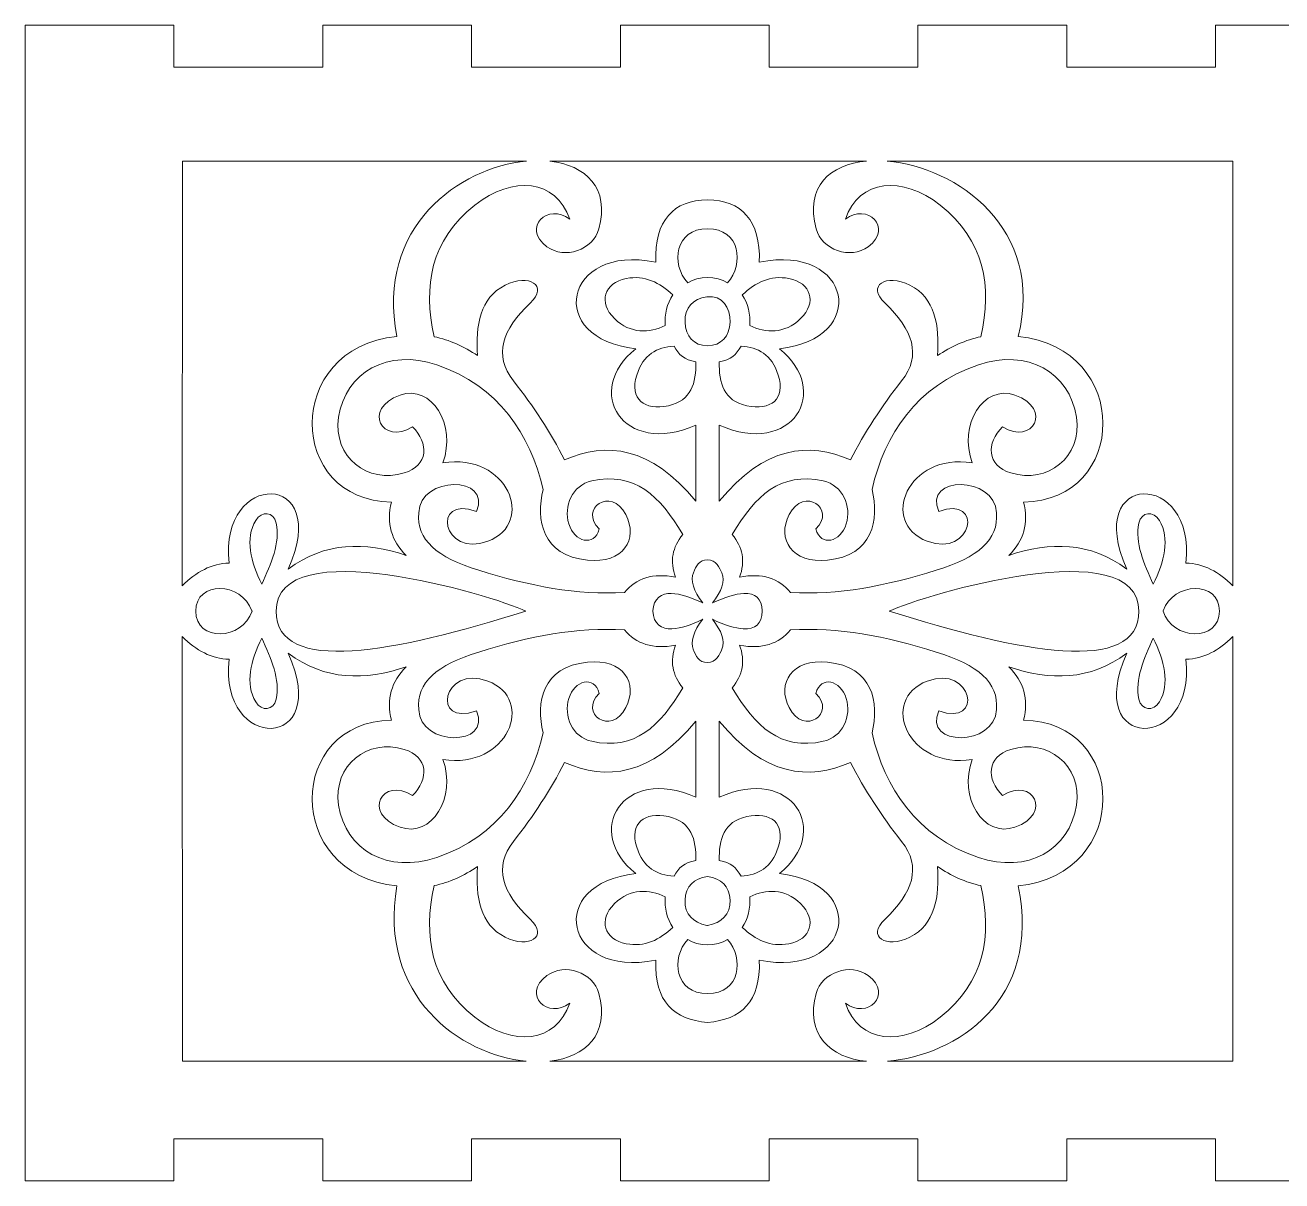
# Model space of a CAD drawing. Header units: centimetres. Extents: x -29.3 to 30.8, y -32.6 to 26.7.
# Drawn here: x -29.14 to -9.43, y -12.03 to 6.09 of the extents above; entities that cross this region are included whole.
import ezdxf

# ---------------------------------------------------------------- set-up
doc = ezdxf.new("R2010")
doc.units = ezdxf.units.CM
doc.header["$MEASUREMENT"] = 0
doc.layers.add('Camada 1', color=7, linetype='Continuous')

msp = doc.modelspace()

# ---------------------------------------------------------------- linework, layer by layer
at = {"layer": 'Camada 1', "color": 114, "lineweight": 9}
msp.add_open_spline([(-15.13761, 5.43431), (-15.13761, 5.43431), (-17.47076, 5.43431), (-17.47076, 5.43431), (-17.47076, 5.43431), (-17.47076, 5.43431), (-17.47076, 6.09417), (-17.47076, 6.09417), (-17.47076, 6.09417), (-17.47076, 6.09417), (-19.80442, 6.09417), (-19.80442, 6.09417), (-19.80442, 6.09417), (-19.80442, 6.09417), (-19.80442, 5.43431), (-19.80442, 5.43431), (-19.80442, 5.43431), (-19.80442, 5.43431), (-22.13759, 5.43431), (-22.13759, 5.43431), (-22.13759, 5.43431), (-22.13759, 5.43431), (-22.1376, 6.09417), (-22.1376, 6.09417), (-22.1376, 6.09417), (-22.1376, 6.09417), (-24.47127, 6.09417), (-24.47127, 6.09417), (-24.47127, 6.09417), (-24.47127, 6.09417), (-24.47127, 5.43431), (-24.47127, 5.43431), (-24.47127, 5.43431), (-24.47127, 5.43431), (-26.80443, 5.43429), (-26.80443, 5.43429), (-26.80443, 5.43429), (-26.80443, 5.43429), (-26.80441, 6.09417), (-26.80441, 6.09417), (-26.80441, 6.09417), (-26.80441, 6.09417), (-29.13759, 6.09417), (-29.13759, 6.09417), (-29.13759, 6.09417), (-29.13756, -0.39583), (-29.1376, -5.5426), (-29.13758, -12.03256), (-29.13758, -12.03256), (-29.13758, -12.03256), (-26.80443, -12.03256), (-26.80443, -12.03256), (-26.80443, -12.03256), (-26.80443, -12.03256), (-26.80441, -11.37269), (-26.80441, -11.37269), (-26.80441, -11.37269), (-26.80441, -11.37269), (-24.47127, -11.37269), (-24.47127, -11.37269), (-24.47127, -11.37269), (-24.47127, -11.37269), (-24.47127, -12.03256), (-24.47127, -12.03256), (-24.47127, -12.03256), (-24.47127, -12.03256), (-22.1376, -12.03256), (-22.1376, -12.03256), (-22.1376, -12.03256), (-22.1376, -12.03256), (-22.1376, -11.37269), (-22.1376, -11.37269), (-22.1376, -11.37269), (-22.1376, -11.37269), (-19.80442, -11.37269), (-19.80442, -11.37269), (-19.80442, -11.37269), (-19.80442, -11.37269), (-19.80442, -12.03256), (-19.80442, -12.03256), (-19.80442, -12.03256), (-19.80442, -12.03256), (-17.47076, -12.03256), (-17.47076, -12.03256), (-17.47076, -12.03256), (-17.47076, -12.03256), (-17.47076, -11.37269), (-17.47076, -11.37269), (-17.47076, -11.37269), (-17.47076, -11.37269), (-15.13761, -11.37269), (-15.13761, -11.37269), (-15.13761, -11.37269), (-15.13761, -11.37269), (-15.13761, -12.03258), (-15.13761, -12.03258), (-15.13761, -12.03258), (-15.13761, -12.03258), (-12.80394, -12.03256), (-12.80394, -12.03256), (-12.80394, -12.03256), (-12.80394, -12.03256), (-12.80396, -11.37269), (-12.80396, -11.37269), (-12.80396, -11.37269), (-12.80396, -11.37269), (-10.47075, -11.37269), (-10.47075, -11.37269), (-10.47075, -11.37269), (-10.47075, -11.37269), (-10.47077, -12.03256), (-10.47077, -12.03256), (-10.47077, -12.03256), (-10.47077, -12.03256), (-8.55742, -12.03256), (-8.55742, -12.03256), (-8.55742, -12.03256), (-8.55742, -12.03256), (-8.55742, -9.3349), (-8.55742, -9.3349), (-8.55742, -9.3349), (-8.55742, -9.3349), (-7.88762, -9.3349), (-7.88762, -9.3349), (-7.88762, -9.3349), (-7.88762, -9.3349), (-7.88762, -6.82317), (-7.88762, -6.82317), (-7.88762, -6.82317), (-7.88762, -6.82317), (-8.5574, -6.82316), (-8.5574, -6.82316), (-8.5574, -6.82316), (-8.5574, -6.82316), (-8.55742, -4.23185), (-8.55742, -4.23185), (-8.55742, -4.23185), (-8.55742, -4.23185), (-7.88762, -4.23184), (-7.88762, -4.23184), (-7.88762, -4.23184), (-7.88762, -4.23184), (-7.8876, -1.71009), (-7.8876, -1.71009), (-7.8876, -1.71009), (-7.8876, -1.71009), (-8.55742, -1.71009), (-8.55742, -1.71009), (-8.55742, -1.71009), (-8.55742, -1.71009), (-8.5574, 0.88109), (-8.5574, 0.88109), (-8.5574, 0.88109), (-8.5574, 0.88109), (-7.8876, 0.88109), (-7.8876, 0.88109), (-7.8876, 0.88109), (-7.8876, 0.88109), (-7.88762, 3.40289), (-7.88762, 3.40289), (-7.88762, 3.40289), (-7.88762, 3.40289), (-8.55742, 3.40289), (-8.55742, 3.40289), (-8.55742, 3.40289), (-8.55742, 3.40289), (-8.55742, 6.09417), (-8.55742, 6.09417), (-8.55742, 6.09417), (-8.55742, 6.09417), (-10.47075, 6.09417), (-10.47075, 6.09417), (-10.47075, 6.09417), (-10.47075, 6.09417), (-10.47077, 5.43431), (-10.47077, 5.43431), (-10.47077, 5.43431), (-10.47077, 5.43431), (-12.80394, 5.43431), (-12.80394, 5.43431), (-12.80394, 5.43431), (-12.80394, 5.43431), (-12.80396, 6.09417), (-12.80396, 6.09417), (-12.80396, 6.09417), (-12.80396, 6.09417), (-15.13761, 6.09417), (-15.13761, 6.09417), (-15.13761, 6.09417), (-15.13761, 6.09417), (-15.13761, 5.43431), (-15.13761, 5.43431)], degree=3, knots=[0, 0, 0, 0, 0.02040816, 0.02040816, 0.02040816, 0.02040816, 0.04081633, 0.04081633, 0.04081633, 0.04081633, 0.06122449, 0.06122449, 0.06122449, 0.06122449, 0.08163265, 0.08163265, 0.08163265, 0.08163265, 0.10204082, 0.10204082, 0.10204082, 0.10204082, 0.12244898, 0.12244898, 0.12244898, 0.12244898, 0.14285714, 0.14285714, 0.14285714, 0.14285714, 0.16326531, 0.16326531, 0.16326531, 0.16326531, 0.18367347, 0.18367347, 0.18367347, 0.18367347, 0.20408163, 0.20408163, 0.20408163, 0.20408163, 0.2244898, 0.2244898, 0.2244898, 0.2244898, 0.24489796, 0.24489796, 0.24489796, 0.24489796, 0.26530612, 0.26530612, 0.26530612, 0.26530612, 0.28571429, 0.28571429, 0.28571429, 0.28571429, 0.30612245, 0.30612245, 0.30612245, 0.30612245, 0.32653061, 0.32653061, 0.32653061, 0.32653061, 0.34693878, 0.34693878, 0.34693878, 0.34693878, 0.36734694, 0.36734694, 0.36734694, 0.36734694, 0.3877551, 0.3877551, 0.3877551, 0.3877551, 0.40816327, 0.40816327, 0.40816327, 0.40816327, 0.42857143, 0.42857143, 0.42857143, 0.42857143, 0.44897959, 0.44897959, 0.44897959, 0.44897959, 0.46938776, 0.46938776, 0.46938776, 0.46938776, 0.48979592, 0.48979592, 0.48979592, 0.48979592, 0.51020408, 0.51020408, 0.51020408, 0.51020408, 0.53061224, 0.53061224, 0.53061224, 0.53061224, 0.55102041, 0.55102041, 0.55102041, 0.55102041, 0.57142857, 0.57142857, 0.57142857, 0.57142857, 0.59183673, 0.59183673, 0.59183673, 0.59183673, 0.6122449, 0.6122449, 0.6122449, 0.6122449, 0.63265306, 0.63265306, 0.63265306, 0.63265306, 0.65306122, 0.65306122, 0.65306122, 0.65306122, 0.67346939, 0.67346939, 0.67346939, 0.67346939, 0.69387755, 0.69387755, 0.69387755, 0.69387755, 0.71428571, 0.71428571, 0.71428571, 0.71428571, 0.73469388, 0.73469388, 0.73469388, 0.73469388, 0.75510204, 0.75510204, 0.75510204, 0.75510204, 0.7755102, 0.7755102, 0.7755102, 0.7755102, 0.79591837, 0.79591837, 0.79591837, 0.79591837, 0.81632653, 0.81632653, 0.81632653, 0.81632653, 0.83673469, 0.83673469, 0.83673469, 0.83673469, 0.85714286, 0.85714286, 0.85714286, 0.85714286, 0.87755102, 0.87755102, 0.87755102, 0.87755102, 0.89795918, 0.89795918, 0.89795918, 0.89795918, 0.91836735, 0.91836735, 0.91836735, 0.91836735, 0.93877551, 0.93877551, 0.93877551, 0.93877551, 0.95918367, 0.95918367, 0.95918367, 0.95918367, 1, 1, 1, 1], dxfattribs=at)
at = {"layer": 'Camada 1', "color": 250, "lineweight": 20}
for points, knots in [([(-26.67271, -2.69927), (-26.67271, -2.69927), (-26.67105, 3.96179), (-26.67105, 3.96179), (-26.67105, 3.96179), (-26.67105, 3.96179), (-21.27732, 3.96179), (-21.27732, 3.96179), (-21.27732, 3.96179), (-22.32477, 3.86573), (-23.64249, 2.93379), (-23.30693, 1.21258), (-23.30693, 1.21258), (-25.10734, 1.02633), (-25.02498, -1.37127), (-23.39356, -1.38534), (-23.39356, -1.38534), (-23.47737, -1.71838), (-23.39458, -1.99594), (-23.16077, -2.22322), (-23.16077, -2.22322), (-23.81024, -2.00453), (-24.43503, -2.00725), (-25.01231, -2.43648), (-25.01231, -2.43648), (-24.31205, -0.88204), (-26.10692, -0.87968), (-25.93809, -2.34228), (-25.93809, -2.34228), (-26.2138, -2.35026), (-26.45637, -2.47974), (-26.67271, -2.69927)], [0, 0, 0, 0, 0.11111111, 0.11111111, 0.11111111, 0.11111111, 0.22222222, 0.22222222, 0.22222222, 0.22222222, 0.33333333, 0.33333333, 0.33333333, 0.33333333, 0.44444444, 0.44444444, 0.44444444, 0.44444444, 0.55555556, 0.55555556, 0.55555556, 0.55555556, 0.66666667, 0.66666667, 0.66666667, 0.66666667, 0.77777778, 0.77777778, 0.77777778, 0.77777778, 1, 1, 1, 1]), ([(-20.90833, 3.96179), (-20.90833, 3.96179), (-15.94409, 3.96196), (-15.94409, 3.96196), (-15.94409, 3.96196), (-16.51535, 3.90977), (-16.91226, 3.56509), (-16.734, 2.89939), (-16.734, 2.89939), (-16.6451, 2.56741), (-16.19533, 2.41295), (-15.91975, 2.61843), (-15.91975, 2.61843), (-15.51314, 2.92163), (-15.9395, 3.31271), (-16.27635, 3.05141), (-16.27635, 3.05141), (-16.0602, 3.67929), (-15.38448, 3.741), (-14.78827, 3.27021), (-14.78827, 3.27021), (-14.0909, 2.71954), (-13.97573, 2.00145), (-14.14944, 1.20773), (-14.14944, 1.20773), (-14.3927, 1.15943), (-14.61721, 1.05109), (-14.83158, 0.91025), (-14.83158, 0.91025), (-14.79989, 1.3841), (-14.86634, 1.81777), (-15.26469, 2.0152), (-15.26469, 2.0152), (-15.63882, 2.20062), (-15.94847, 2.01279), (-15.65449, 1.73326), (-15.65449, 1.73326), (-15.21708, 1.31738), (-15.07444, 0.92085), (-15.39462, 0.51362), (-15.39462, 0.51362), (-15.70743, 0.11576), (-15.97468, -0.29468), (-16.19587, -0.72584), (-16.19587, -0.72584), (-16.84705, -0.434), (-17.5479, -0.51169), (-18.25314, -1.37043), (-18.25314, -1.37043), (-18.25314, -1.37043), (-18.25315, -0.18061), (-18.25315, -0.18061), (-18.25315, -0.18061), (-17.1094, -0.68454), (-16.48001, 0.35833), (-17.31112, 1.01932), (-17.31112, 1.01932), (-15.89281, 1.16732), (-16.16956, 2.66872), (-17.62512, 2.37778), (-17.62512, 2.37778), (-17.60173, 3.02895), (-17.90989, 3.35325), (-18.4372, 3.35325), (-18.4372, 3.35325), (-18.96451, 3.35325), (-19.27267, 3.02895), (-19.24927, 2.37778), (-19.24927, 2.37778), (-20.70484, 2.66872), (-20.98159, 1.16732), (-19.56328, 1.01932), (-19.56328, 1.01932), (-20.39439, 0.35833), (-19.765, -0.68454), (-18.62124, -0.18061), (-18.62124, -0.18061), (-18.62124, -0.18061), (-18.62126, -1.37043), (-18.62126, -1.37043), (-18.62126, -1.37043), (-19.3265, -0.51169), (-20.02735, -0.434), (-20.67853, -0.72584), (-20.67853, -0.72584), (-20.89972, -0.29468), (-21.16697, 0.11576), (-21.47978, 0.51362), (-21.47978, 0.51362), (-21.79996, 0.92085), (-21.65731, 1.31738), (-21.21991, 1.73326), (-21.21991, 1.73326), (-20.92593, 2.01279), (-21.23558, 2.20062), (-21.60971, 2.0152), (-21.60971, 2.0152), (-22.00806, 1.81777), (-22.07451, 1.3841), (-22.04281, 0.91025), (-22.04281, 0.91025), (-22.25719, 1.05109), (-22.4817, 1.15943), (-22.72496, 1.20773), (-22.72496, 1.20773), (-22.89867, 2.00145), (-22.78349, 2.71954), (-22.08612, 3.27021), (-22.08612, 3.27021), (-21.48992, 3.741), (-20.8142, 3.67929), (-20.59805, 3.05141), (-20.59805, 3.05141), (-20.9349, 3.31271), (-21.36126, 2.92163), (-20.95464, 2.61843), (-20.95464, 2.61843), (-20.67907, 2.41295), (-20.23089, 2.56773), (-20.1404, 2.89939), (-20.1404, 2.89939), (-19.96552, 3.54033), (-20.34993, 3.89714), (-20.90833, 3.96179)], [0, 0, 0, 0, 0.03125, 0.03125, 0.03125, 0.03125, 0.0625, 0.0625, 0.0625, 0.0625, 0.09375, 0.09375, 0.09375, 0.09375, 0.125, 0.125, 0.125, 0.125, 0.15625, 0.15625, 0.15625, 0.15625, 0.1875, 0.1875, 0.1875, 0.1875, 0.21875, 0.21875, 0.21875, 0.21875, 0.25, 0.25, 0.25, 0.25, 0.28125, 0.28125, 0.28125, 0.28125, 0.3125, 0.3125, 0.3125, 0.3125, 0.34375, 0.34375, 0.34375, 0.34375, 0.375, 0.375, 0.375, 0.375, 0.40625, 0.40625, 0.40625, 0.40625, 0.4375, 0.4375, 0.4375, 0.4375, 0.46875, 0.46875, 0.46875, 0.46875, 0.5, 0.5, 0.5, 0.5, 0.53125, 0.53125, 0.53125, 0.53125, 0.5625, 0.5625, 0.5625, 0.5625, 0.59375, 0.59375, 0.59375, 0.59375, 0.625, 0.625, 0.625, 0.625, 0.65625, 0.65625, 0.65625, 0.65625, 0.6875, 0.6875, 0.6875, 0.6875, 0.71875, 0.71875, 0.71875, 0.71875, 0.75, 0.75, 0.75, 0.75, 0.78125, 0.78125, 0.78125, 0.78125, 0.8125, 0.8125, 0.8125, 0.8125, 0.84375, 0.84375, 0.84375, 0.84375, 0.875, 0.875, 0.875, 0.875, 0.90625, 0.90625, 0.90625, 0.90625, 0.9375, 0.9375, 0.9375, 0.9375, 1, 1, 1, 1]), ([(-15.61962, 3.96206), (-15.61962, 3.96206), (-10.19806, 3.96179), (-10.19806, 3.96179), (-10.19806, 3.96179), (-10.19806, 3.96179), (-10.19905, -2.69926), (-10.19905, -2.69926), (-10.19905, -2.69926), (-10.41803, -2.47974), (-10.6606, -2.35026), (-10.93631, -2.34228), (-10.93631, -2.34228), (-10.76748, -0.87968), (-12.56235, -0.88204), (-11.86208, -2.43648), (-11.86208, -2.43648), (-12.43936, -2.00725), (-13.06416, -2.00453), (-13.71363, -2.22322), (-13.71363, -2.22322), (-13.47982, -1.99594), (-13.39703, -1.71838), (-13.48084, -1.38534), (-13.48084, -1.38534), (-11.84941, -1.37127), (-11.76706, 1.02633), (-13.56747, 1.21258), (-13.56747, 1.21258), (-13.13782, 2.90476), (-14.53727, 3.87257), (-15.61962, 3.96206)], [0, 0, 0, 0, 0.11111111, 0.11111111, 0.11111111, 0.11111111, 0.22222222, 0.22222222, 0.22222222, 0.22222222, 0.33333333, 0.33333333, 0.33333333, 0.33333333, 0.44444444, 0.44444444, 0.44444444, 0.44444444, 0.55555556, 0.55555556, 0.55555556, 0.55555556, 0.66666667, 0.66666667, 0.66666667, 0.66666667, 0.77777778, 0.77777778, 0.77777778, 0.77777778, 1, 1, 1, 1]), ([(-18.12591, 2.05057), (-17.85793, 2.35037), (-17.9251, 2.90085), (-18.4372, 2.90085), (-18.4372, 2.90085), (-18.9493, 2.90085), (-19.01647, 2.35037), (-18.74848, 2.05057), (-18.74848, 2.05057), (-18.57875, 2.16474), (-18.29564, 2.16473), (-18.12591, 2.05057)], [0, 0, 0, 0, 0.25, 0.25, 0.25, 0.25, 0.5, 0.5, 0.5, 0.5, 1, 1, 1, 1]), ([(-19.09944, 1.38137), (-19.11051, 1.56337), (-19.07755, 1.72656), (-18.98033, 1.86229), (-18.98033, 1.86229), (-19.18859, 2.05718), (-19.42464, 2.17487), (-19.7112, 2.1201), (-19.7112, 2.1201), (-20.05913, 2.0536), (-20.15908, 1.74476), (-19.89528, 1.49045), (-19.89528, 1.49045), (-19.64287, 1.24711), (-19.35483, 1.26392), (-19.09944, 1.38137)], [0, 0, 0, 0, 0.2, 0.2, 0.2, 0.2, 0.4, 0.4, 0.4, 0.4, 0.6, 0.6, 0.6, 0.6, 1, 1, 1, 1]), ([(-17.77495, 1.38137), (-17.76389, 1.56337), (-17.79684, 1.72656), (-17.89406, 1.86229), (-17.89406, 1.86229), (-17.68581, 2.05718), (-17.44976, 2.17487), (-17.16319, 2.1201), (-17.16319, 2.1201), (-16.81527, 2.0536), (-16.71532, 1.74476), (-16.97912, 1.49045), (-16.97912, 1.49045), (-17.23153, 1.24711), (-17.51956, 1.26392), (-17.77495, 1.38137)], [0, 0, 0, 0, 0.2, 0.2, 0.2, 0.2, 0.4, 0.4, 0.4, 0.4, 0.6, 0.6, 0.6, 0.6, 1, 1, 1, 1]), ([(-18.4372, 1.83493), (-18.2148, 1.8599), (-18.07488, 1.66196), (-18.08404, 1.43697), (-18.08404, 1.43697), (-18.09318, 1.21207), (-18.21962, 1.06645), (-18.4372, 1.06645), (-18.4372, 1.06645), (-18.65478, 1.06645), (-18.78121, 1.21207), (-18.79036, 1.43697), (-18.79036, 1.43697), (-18.79943, 1.65979), (-18.66297, 1.80959), (-18.44947, 1.83355), (-18.44947, 1.83355), (-18.44947, 1.83355), (-18.4372, 1.83493), (-18.4372, 1.83493)], [0, 0, 0, 0, 0.16666667, 0.16666667, 0.16666667, 0.16666667, 0.33333333, 0.33333333, 0.33333333, 0.33333333, 0.5, 0.5, 0.5, 0.5, 0.66666667, 0.66666667, 0.66666667, 0.66666667, 1, 1, 1, 1]), ([(-18.93795, -2.56525), (-19.03339, -2.31502), (-18.98868, -2.09329), (-18.82426, -1.89594), (-18.82426, -1.89594), (-19.1836, -1.28487), (-19.57708, -0.90885), (-20.25274, -1.0554), (-20.25274, -1.0554), (-20.56101, -1.12227), (-20.69779, -1.45458), (-20.61182, -1.72957), (-20.61182, -1.72957), (-20.52448, -2.00898), (-20.21689, -2.09677), (-20.1344, -1.8067), (-20.1344, -1.8067), (-20.46195, -1.49733), (-19.95208, -1.13164), (-19.71754, -1.5836), (-19.71754, -1.5836), (-19.5193, -1.96562), (-19.76022, -2.35382), (-20.31848, -2.29753), (-20.31848, -2.29753), (-21.03808, -2.22496), (-21.12839, -1.66503), (-21.01687, -1.18698), (-21.01687, -1.18698), (-21.21528, -0.32638), (-21.71192, 0.4368), (-22.68434, 0.7664), (-22.68434, 0.7664), (-23.44893, 1.02555), (-24.11569, 0.65308), (-24.22188, -0.05661), (-24.22188, -0.05661), (-24.31513, -0.67991), (-23.76737, -1.10661), (-23.19325, -0.9292), (-23.19325, -0.9292), (-22.80739, -0.80996), (-22.80846, -0.46571), (-23.06331, -0.20535), (-23.06331, -0.20535), (-23.53801, -0.5056), (-23.85687, 0.07851), (-23.25821, 0.29044), (-23.25821, 0.29044), (-22.75865, 0.46729), (-22.37053, -0.18074), (-22.58689, -0.77054), (-22.58689, -0.77054), (-21.57194, -0.60906), (-21.12308, -1.71399), (-21.8831, -2.0001), (-21.8831, -2.0001), (-22.59167, -2.26684), (-22.78116, -1.27084), (-22.06175, -1.53406), (-22.06175, -1.53406), (-21.80908, -0.96965), (-22.94984, -0.96703), (-22.96586, -1.55389), (-22.96586, -1.55389), (-23.00843, -1.9826), (-22.67262, -2.25327), (-22.02385, -2.45622), (-22.02385, -2.45622), (-21.23091, -2.70428), (-20.47895, -2.8474), (-19.73921, -2.80327), (-19.73921, -2.80327), (-19.55398, -2.58651), (-19.29642, -2.49117), (-18.93795, -2.56525)], [0, 0, 0, 0, 0.05, 0.05, 0.05, 0.05, 0.1, 0.1, 0.1, 0.1, 0.15, 0.15, 0.15, 0.15, 0.2, 0.2, 0.2, 0.2, 0.25, 0.25, 0.25, 0.25, 0.3, 0.3, 0.3, 0.3, 0.35, 0.35, 0.35, 0.35, 0.4, 0.4, 0.4, 0.4, 0.45, 0.45, 0.45, 0.45, 0.5, 0.5, 0.5, 0.5, 0.55, 0.55, 0.55, 0.55, 0.6, 0.6, 0.6, 0.6, 0.65, 0.65, 0.65, 0.65, 0.7, 0.7, 0.7, 0.7, 0.75, 0.75, 0.75, 0.75, 0.8, 0.8, 0.8, 0.8, 0.85, 0.85, 0.85, 0.85, 0.9, 0.9, 0.9, 0.9, 1, 1, 1, 1]), ([(-18.6213, 0.81377), (-18.80207, 0.8431), (-18.88995, 0.92552), (-18.96247, 1.06063), (-18.96247, 1.06063), (-19.22913, 1.04163), (-19.44432, 0.93061), (-19.54677, 0.6045), (-19.54677, 0.6045), (-19.66464, 0.22932), (-19.42999, 0.04348), (-19.0516, 0.12558), (-19.0516, 0.12558), (-18.69096, 0.20382), (-18.61347, 0.48131), (-18.6213, 0.81377)], [0, 0, 0, 0, 0.2, 0.2, 0.2, 0.2, 0.4, 0.4, 0.4, 0.4, 0.6, 0.6, 0.6, 0.6, 1, 1, 1, 1]), ([(-18.2531, 0.81377), (-18.07233, 0.8431), (-17.98445, 0.92552), (-17.91193, 1.06063), (-17.91193, 1.06063), (-17.64527, 1.04163), (-17.43008, 0.93061), (-17.32762, 0.6045), (-17.32762, 0.6045), (-17.20976, 0.22932), (-17.44441, 0.04348), (-17.8228, 0.12558), (-17.8228, 0.12558), (-18.18344, 0.20382), (-18.26092, 0.48131), (-18.2531, 0.81377)], [0, 0, 0, 0, 0.2, 0.2, 0.2, 0.2, 0.4, 0.4, 0.4, 0.4, 0.6, 0.6, 0.6, 0.6, 1, 1, 1, 1]), ([(-17.93645, -2.56525), (-17.841, -2.31502), (-17.88572, -2.09329), (-18.05014, -1.89594), (-18.05014, -1.89594), (-17.6908, -1.28487), (-17.29732, -0.90885), (-16.62166, -1.0554), (-16.62166, -1.0554), (-16.31339, -1.12227), (-16.1766, -1.45458), (-16.26257, -1.72957), (-16.26257, -1.72957), (-16.34991, -2.00898), (-16.6575, -2.09677), (-16.74, -1.8067), (-16.74, -1.8067), (-16.41245, -1.49733), (-16.92232, -1.13164), (-17.15685, -1.5836), (-17.15685, -1.5836), (-17.3551, -1.96562), (-17.11418, -2.35382), (-16.55592, -2.29753), (-16.55592, -2.29753), (-15.83631, -2.22496), (-15.746, -1.66503), (-15.85753, -1.18698), (-15.85753, -1.18698), (-15.65912, -0.32638), (-15.16247, 0.4368), (-14.19006, 0.7664), (-14.19006, 0.7664), (-13.42547, 1.02555), (-12.75871, 0.65308), (-12.65252, -0.05661), (-12.65252, -0.05661), (-12.55926, -0.67991), (-13.10703, -1.10661), (-13.68115, -0.9292), (-13.68115, -0.9292), (-14.06701, -0.80996), (-14.06594, -0.46571), (-13.81108, -0.20535), (-13.81108, -0.20535), (-13.33639, -0.5056), (-13.01753, 0.07851), (-13.61618, 0.29044), (-13.61618, 0.29044), (-14.11575, 0.46729), (-14.50387, -0.18074), (-14.2875, -0.77054), (-14.2875, -0.77054), (-15.30245, -0.60906), (-15.75132, -1.71399), (-14.9913, -2.0001), (-14.9913, -2.0001), (-14.28273, -2.26684), (-14.09324, -1.27084), (-14.81265, -1.53406), (-14.81265, -1.53406), (-15.06532, -0.96965), (-13.92456, -0.96703), (-13.90854, -1.55389), (-13.90854, -1.55389), (-13.86596, -1.9826), (-14.20178, -2.25327), (-14.85054, -2.45622), (-14.85054, -2.45622), (-15.64348, -2.70428), (-16.39544, -2.8474), (-17.13518, -2.80327), (-17.13518, -2.80327), (-17.32042, -2.58651), (-17.57797, -2.49117), (-17.93645, -2.56525)], [0, 0, 0, 0, 0.05, 0.05, 0.05, 0.05, 0.1, 0.1, 0.1, 0.1, 0.15, 0.15, 0.15, 0.15, 0.2, 0.2, 0.2, 0.2, 0.25, 0.25, 0.25, 0.25, 0.3, 0.3, 0.3, 0.3, 0.35, 0.35, 0.35, 0.35, 0.4, 0.4, 0.4, 0.4, 0.45, 0.45, 0.45, 0.45, 0.5, 0.5, 0.5, 0.5, 0.55, 0.55, 0.55, 0.55, 0.6, 0.6, 0.6, 0.6, 0.65, 0.65, 0.65, 0.65, 0.7, 0.7, 0.7, 0.7, 0.75, 0.75, 0.75, 0.75, 0.8, 0.8, 0.8, 0.8, 0.85, 0.85, 0.85, 0.85, 0.9, 0.9, 0.9, 0.9, 1, 1, 1, 1]), ([(-25.42607, -2.67522), (-25.281, -2.35237), (-25.13428, -2.0261), (-25.20139, -1.71587), (-25.20139, -1.71587), (-25.24006, -1.53709), (-25.43074, -1.52089), (-25.52188, -1.67373), (-25.52188, -1.67373), (-25.69233, -1.95959), (-25.60019, -2.32057), (-25.42607, -2.67522)], [0, 0, 0, 0, 0.25, 0.25, 0.25, 0.25, 0.5, 0.5, 0.5, 0.5, 1, 1, 1, 1]), ([(-11.44833, -2.67522), (-11.59339, -2.35237), (-11.74012, -2.0261), (-11.67301, -1.71587), (-11.67301, -1.71587), (-11.63434, -1.53709), (-11.44366, -1.52089), (-11.35252, -1.67373), (-11.35252, -1.67373), (-11.18207, -1.95959), (-11.27421, -2.32057), (-11.44833, -2.67522)], [0, 0, 0, 0, 0.25, 0.25, 0.25, 0.25, 0.5, 0.5, 0.5, 0.5, 1, 1, 1, 1]), ([(-21.28558, -3.09711), (-21.84092, -2.83452), (-25.20144, -1.841), (-25.20114, -3.09711), (-25.20114, -3.09711), (-25.20092, -4.10798), (-23.32853, -3.74295), (-21.28558, -3.09711)], [0, 0, 0, 0, 0.33333333, 0.33333333, 0.33333333, 0.33333333, 1, 1, 1, 1]), ([(-11.67325, -3.09711), (-11.67296, -1.841), (-15.03348, -2.83452), (-15.58882, -3.09711), (-15.58882, -3.09711), (-13.54587, -3.74295), (-11.67348, -4.10798), (-11.67325, -3.09711)], [0, 0, 0, 0, 0.33333333, 0.33333333, 0.33333333, 0.33333333, 1, 1, 1, 1]), ([(-17.57896, -3.09711), (-17.5789, -3.0953), (-17.57915, -3.09354), (-17.57925, -3.09176), (-17.57925, -3.09176), (-17.57925, -3.09176), (-17.57928, -3.09119), (-17.57928, -3.09119), (-17.57928, -3.09119), (-17.58994, -2.89586), (-17.69094, -2.8116), (-17.86927, -2.8193), (-17.86927, -2.8193), (-17.99652, -2.82479), (-18.16261, -2.87706), (-18.36181, -2.9692), (-18.36181, -2.9692), (-18.21408, -2.78602), (-18.15861, -2.62727), (-18.21481, -2.49532), (-18.21481, -2.49532), (-18.24768, -2.41817), (-18.30266, -2.29183), (-18.4372, -2.29183), (-18.4372, -2.29183), (-18.57174, -2.29183), (-18.61505, -2.39077), (-18.65958, -2.49532), (-18.65958, -2.49532), (-18.70412, -2.59987), (-18.66032, -2.78602), (-18.51259, -2.9692), (-18.51259, -2.9692), (-18.71179, -2.87706), (-18.85234, -2.82589), (-19.00512, -2.8193), (-19.00512, -2.8193), (-19.15791, -2.8127), (-19.28446, -2.89587), (-19.29512, -3.09119), (-19.29512, -3.09119), (-19.29512, -3.09119), (-19.29515, -3.09176), (-19.29515, -3.09176), (-19.29515, -3.09176), (-19.29525, -3.09353), (-19.2955, -3.0953), (-19.29543, -3.09711), (-19.29543, -3.09711), (-19.28759, -3.29949), (-19.1532, -3.38344), (-18.99767, -3.37459), (-18.99767, -3.37459), (-18.84214, -3.36574), (-18.7079, -3.31536), (-18.51259, -3.22502), (-18.51259, -3.22502), (-18.65854, -3.40599), (-18.704, -3.58907), (-18.6616, -3.69412), (-18.6616, -3.69412), (-18.6192, -3.79919), (-18.57442, -3.90238), (-18.4372, -3.90238), (-18.4372, -3.90238), (-18.29998, -3.90238), (-18.24474, -3.77325), (-18.2128, -3.69412), (-18.2128, -3.69412), (-18.15994, -3.56313), (-18.21586, -3.40599), (-18.36181, -3.22502), (-18.36181, -3.22502), (-18.16649, -3.31536), (-18.00298, -3.36741), (-17.87673, -3.37459), (-17.87673, -3.37459), (-17.69192, -3.38511), (-17.58681, -3.29949), (-17.57896, -3.09711)], [0, 0, 0, 0, 0.04761905, 0.04761905, 0.04761905, 0.04761905, 0.0952381, 0.0952381, 0.0952381, 0.0952381, 0.14285714, 0.14285714, 0.14285714, 0.14285714, 0.19047619, 0.19047619, 0.19047619, 0.19047619, 0.23809524, 0.23809524, 0.23809524, 0.23809524, 0.28571429, 0.28571429, 0.28571429, 0.28571429, 0.33333333, 0.33333333, 0.33333333, 0.33333333, 0.38095238, 0.38095238, 0.38095238, 0.38095238, 0.42857143, 0.42857143, 0.42857143, 0.42857143, 0.47619048, 0.47619048, 0.47619048, 0.47619048, 0.52380952, 0.52380952, 0.52380952, 0.52380952, 0.57142857, 0.57142857, 0.57142857, 0.57142857, 0.61904762, 0.61904762, 0.61904762, 0.61904762, 0.66666667, 0.66666667, 0.66666667, 0.66666667, 0.71428571, 0.71428571, 0.71428571, 0.71428571, 0.76190476, 0.76190476, 0.76190476, 0.76190476, 0.80952381, 0.80952381, 0.80952381, 0.80952381, 0.85714286, 0.85714286, 0.85714286, 0.85714286, 0.9047619, 0.9047619, 0.9047619, 0.9047619, 1, 1, 1, 1]), ([(-25.58021, -3.09711), (-25.58049, -3.09472), (-25.58082, -3.09385), (-25.58112, -3.09298), (-25.58112, -3.09298), (-25.74049, -2.63068), (-26.46423, -2.61748), (-26.46291, -3.09711), (-26.46291, -3.09711), (-26.46156, -3.58458), (-25.72965, -3.55622), (-25.58021, -3.09711)], [0, 0, 0, 0, 0.25, 0.25, 0.25, 0.25, 0.5, 0.5, 0.5, 0.5, 1, 1, 1, 1]), ([(-10.41149, -3.09711), (-10.41115, -2.61166), (-11.13675, -2.63894), (-11.29225, -3.09001), (-11.29225, -3.09001), (-11.29225, -3.09001), (-11.29328, -3.09298), (-11.29328, -3.09298), (-11.29328, -3.09298), (-11.29358, -3.09385), (-11.29493, -3.09481), (-11.29419, -3.09711), (-11.29419, -3.09711), (-11.14572, -3.55648), (-10.41182, -3.58458), (-10.41149, -3.09711)], [0, 0, 0, 0, 0.2, 0.2, 0.2, 0.2, 0.4, 0.4, 0.4, 0.4, 0.6, 0.6, 0.6, 0.6, 1, 1, 1, 1]), ([(-18.93795, -3.62897), (-19.03339, -3.8792), (-18.98868, -4.10093), (-18.82426, -4.29827), (-18.82426, -4.29827), (-19.1836, -4.90935), (-19.57708, -5.28536), (-20.25274, -5.13882), (-20.25274, -5.13882), (-20.56101, -5.07195), (-20.69779, -4.73964), (-20.61182, -4.46465), (-20.61182, -4.46465), (-20.52448, -4.18524), (-20.21689, -4.09744), (-20.1344, -4.38752), (-20.1344, -4.38752), (-20.46195, -4.69689), (-19.95208, -5.06258), (-19.71754, -4.61063), (-19.71754, -4.61063), (-19.5193, -4.2286), (-19.76022, -3.8404), (-20.31848, -3.89669), (-20.31848, -3.89669), (-21.03808, -3.96925), (-21.12839, -4.52919), (-21.01687, -5.00724), (-21.01687, -5.00724), (-21.21528, -5.86784), (-21.71192, -6.63102), (-22.68434, -6.96061), (-22.68434, -6.96061), (-23.44893, -7.21977), (-24.11569, -6.8473), (-24.22188, -6.13761), (-24.22188, -6.13761), (-24.31513, -5.51431), (-23.76737, -5.0876), (-23.19325, -5.26502), (-23.19325, -5.26502), (-22.80739, -5.38426), (-22.80846, -5.72851), (-23.06331, -5.98887), (-23.06331, -5.98887), (-23.53801, -5.68862), (-23.85687, -6.27273), (-23.25821, -6.48466), (-23.25821, -6.48466), (-22.75865, -6.66151), (-22.37053, -6.01348), (-22.58689, -5.42368), (-22.58689, -5.42368), (-21.57194, -5.58516), (-21.12308, -4.48023), (-21.8831, -4.19412), (-21.8831, -4.19412), (-22.59167, -3.92738), (-22.78116, -4.92338), (-22.06175, -4.66016), (-22.06175, -4.66016), (-21.80908, -5.22457), (-22.94984, -5.22719), (-22.96586, -4.64033), (-22.96586, -4.64033), (-23.00843, -4.21162), (-22.67262, -3.94095), (-22.02385, -3.738), (-22.02385, -3.738), (-21.23091, -3.48993), (-20.47895, -3.34681), (-19.73921, -3.39095), (-19.73921, -3.39095), (-19.55398, -3.60771), (-19.29642, -3.70306), (-18.93795, -3.62897)], [0, 0, 0, 0, 0.05, 0.05, 0.05, 0.05, 0.1, 0.1, 0.1, 0.1, 0.15, 0.15, 0.15, 0.15, 0.2, 0.2, 0.2, 0.2, 0.25, 0.25, 0.25, 0.25, 0.3, 0.3, 0.3, 0.3, 0.35, 0.35, 0.35, 0.35, 0.4, 0.4, 0.4, 0.4, 0.45, 0.45, 0.45, 0.45, 0.5, 0.5, 0.5, 0.5, 0.55, 0.55, 0.55, 0.55, 0.6, 0.6, 0.6, 0.6, 0.65, 0.65, 0.65, 0.65, 0.7, 0.7, 0.7, 0.7, 0.75, 0.75, 0.75, 0.75, 0.8, 0.8, 0.8, 0.8, 0.85, 0.85, 0.85, 0.85, 0.9, 0.9, 0.9, 0.9, 1, 1, 1, 1]), ([(-17.93645, -3.62897), (-17.841, -3.8792), (-17.88572, -4.10093), (-18.05014, -4.29827), (-18.05014, -4.29827), (-17.6908, -4.90935), (-17.29732, -5.28536), (-16.62166, -5.13882), (-16.62166, -5.13882), (-16.31339, -5.07195), (-16.1766, -4.73964), (-16.26257, -4.46465), (-16.26257, -4.46465), (-16.34991, -4.18524), (-16.6575, -4.09744), (-16.74, -4.38752), (-16.74, -4.38752), (-16.41245, -4.69689), (-16.92232, -5.06258), (-17.15685, -4.61063), (-17.15685, -4.61063), (-17.3551, -4.2286), (-17.11418, -3.8404), (-16.55592, -3.89669), (-16.55592, -3.89669), (-15.83631, -3.96925), (-15.746, -4.52919), (-15.85753, -5.00724), (-15.85753, -5.00724), (-15.65912, -5.86784), (-15.16247, -6.63102), (-14.19006, -6.96061), (-14.19006, -6.96061), (-13.42547, -7.21977), (-12.75871, -6.8473), (-12.65252, -6.13761), (-12.65252, -6.13761), (-12.55926, -5.51431), (-13.10703, -5.0876), (-13.68115, -5.26502), (-13.68115, -5.26502), (-14.06701, -5.38426), (-14.06594, -5.72851), (-13.81108, -5.98887), (-13.81108, -5.98887), (-13.33639, -5.68862), (-13.01753, -6.27273), (-13.61618, -6.48466), (-13.61618, -6.48466), (-14.11575, -6.66151), (-14.50387, -6.01348), (-14.2875, -5.42368), (-14.2875, -5.42368), (-15.30245, -5.58516), (-15.75132, -4.48023), (-14.9913, -4.19412), (-14.9913, -4.19412), (-14.28273, -3.92738), (-14.09324, -4.92338), (-14.81265, -4.66016), (-14.81265, -4.66016), (-15.06532, -5.22457), (-13.92456, -5.22719), (-13.90854, -4.64033), (-13.90854, -4.64033), (-13.86596, -4.21162), (-14.20178, -3.94095), (-14.85054, -3.738), (-14.85054, -3.738), (-15.64348, -3.48993), (-16.39544, -3.34681), (-17.13518, -3.39095), (-17.13518, -3.39095), (-17.32042, -3.60771), (-17.57797, -3.70306), (-17.93645, -3.62897)], [0, 0, 0, 0, 0.05, 0.05, 0.05, 0.05, 0.1, 0.1, 0.1, 0.1, 0.15, 0.15, 0.15, 0.15, 0.2, 0.2, 0.2, 0.2, 0.25, 0.25, 0.25, 0.25, 0.3, 0.3, 0.3, 0.3, 0.35, 0.35, 0.35, 0.35, 0.4, 0.4, 0.4, 0.4, 0.45, 0.45, 0.45, 0.45, 0.5, 0.5, 0.5, 0.5, 0.55, 0.55, 0.55, 0.55, 0.6, 0.6, 0.6, 0.6, 0.65, 0.65, 0.65, 0.65, 0.7, 0.7, 0.7, 0.7, 0.75, 0.75, 0.75, 0.75, 0.8, 0.8, 0.8, 0.8, 0.85, 0.85, 0.85, 0.85, 0.9, 0.9, 0.9, 0.9, 1, 1, 1, 1]), ([(-21.279, -10.15582), (-21.279, -10.15582), (-26.67105, -10.15601), (-26.67105, -10.15601), (-26.67105, -10.15601), (-26.67105, -10.15601), (-26.67271, -3.49497), (-26.67271, -3.49497), (-26.67271, -3.49497), (-26.45637, -3.71448), (-26.2138, -3.84396), (-25.93809, -3.85194), (-25.93809, -3.85194), (-26.10692, -5.31454), (-24.31205, -5.31218), (-25.01231, -3.75774), (-25.01231, -3.75774), (-24.43503, -4.18697), (-23.81024, -4.18968), (-23.16077, -3.971), (-23.16077, -3.971), (-23.39458, -4.19827), (-23.47737, -4.47583), (-23.39356, -4.80888), (-23.39356, -4.80888), (-25.02498, -4.82295), (-25.10734, -7.22055), (-23.30693, -7.40679), (-23.30693, -7.40679), (-23.60869, -9.13848), (-22.31335, -10.05877), (-21.279, -10.15582)], [0, 0, 0, 0, 0.11111111, 0.11111111, 0.11111111, 0.11111111, 0.22222222, 0.22222222, 0.22222222, 0.22222222, 0.33333333, 0.33333333, 0.33333333, 0.33333333, 0.44444444, 0.44444444, 0.44444444, 0.44444444, 0.55555556, 0.55555556, 0.55555556, 0.55555556, 0.66666667, 0.66666667, 0.66666667, 0.66666667, 0.77777778, 0.77777778, 0.77777778, 0.77777778, 1, 1, 1, 1]), ([(-25.42607, -3.519), (-25.281, -3.84185), (-25.13428, -4.16812), (-25.20139, -4.47835), (-25.20139, -4.47835), (-25.24006, -4.65713), (-25.43074, -4.67333), (-25.52188, -4.52049), (-25.52188, -4.52049), (-25.69233, -4.23463), (-25.60019, -3.87365), (-25.42607, -3.519)], [0, 0, 0, 0, 0.25, 0.25, 0.25, 0.25, 0.5, 0.5, 0.5, 0.5, 1, 1, 1, 1]), ([(-10.19905, -3.49497), (-10.19905, -3.49497), (-10.19806, -10.15601), (-10.19806, -10.15601), (-10.19806, -10.15601), (-10.19806, -10.15601), (-15.61679, -10.15589), (-15.61679, -10.15589), (-15.61679, -10.15589), (-14.55078, -10.07202), (-13.18229, -9.19318), (-13.56747, -7.40679), (-13.56747, -7.40679), (-11.76706, -7.22055), (-11.84941, -4.82295), (-13.48084, -4.80888), (-13.48084, -4.80888), (-13.39703, -4.47583), (-13.47982, -4.19827), (-13.71363, -3.971), (-13.71363, -3.971), (-13.06416, -4.18968), (-12.43936, -4.18697), (-11.86208, -3.75774), (-11.86208, -3.75774), (-12.56235, -5.31218), (-10.76748, -5.31454), (-10.93631, -3.85194), (-10.93631, -3.85194), (-10.6606, -3.84396), (-10.41803, -3.71448), (-10.19905, -3.49497)], [0, 0, 0, 0, 0.11111111, 0.11111111, 0.11111111, 0.11111111, 0.22222222, 0.22222222, 0.22222222, 0.22222222, 0.33333333, 0.33333333, 0.33333333, 0.33333333, 0.44444444, 0.44444444, 0.44444444, 0.44444444, 0.55555556, 0.55555556, 0.55555556, 0.55555556, 0.66666667, 0.66666667, 0.66666667, 0.66666667, 0.77777778, 0.77777778, 0.77777778, 0.77777778, 1, 1, 1, 1]), ([(-11.44833, -3.519), (-11.59339, -3.84185), (-11.74012, -4.16812), (-11.67301, -4.47835), (-11.67301, -4.47835), (-11.63434, -4.65713), (-11.44366, -4.67333), (-11.35252, -4.52049), (-11.35252, -4.52049), (-11.18207, -4.23463), (-11.27421, -3.87365), (-11.44833, -3.519)], [0, 0, 0, 0, 0.25, 0.25, 0.25, 0.25, 0.5, 0.5, 0.5, 0.5, 1, 1, 1, 1]), ([(-15.94414, -10.15585), (-15.94414, -10.15585), (-20.90845, -10.15476), (-20.90845, -10.15476), (-20.90845, -10.15476), (-20.35227, -10.08945), (-19.96821, -9.73698), (-20.1404, -9.09361), (-20.1404, -9.09361), (-20.22925, -8.76161), (-20.67907, -8.60716), (-20.95464, -8.81265), (-20.95464, -8.81265), (-21.36126, -9.11585), (-20.9349, -9.50694), (-20.59805, -9.24563), (-20.59805, -9.24563), (-20.8142, -9.87351), (-21.48992, -9.93522), (-22.08612, -9.46443), (-22.08612, -9.46443), (-22.78349, -8.91376), (-22.89867, -8.19566), (-22.72496, -7.40195), (-22.72496, -7.40195), (-22.4817, -7.35365), (-22.25719, -7.24531), (-22.04281, -7.10447), (-22.04281, -7.10447), (-22.07451, -7.57831), (-22.00806, -8.01199), (-21.60971, -8.20942), (-21.60971, -8.20942), (-21.23558, -8.39484), (-20.92593, -8.20701), (-21.21991, -7.92748), (-21.21991, -7.92748), (-21.65731, -7.51159), (-21.79996, -7.11507), (-21.47978, -6.70784), (-21.47978, -6.70784), (-21.16697, -6.30998), (-20.89972, -5.89954), (-20.67853, -5.46837), (-20.67853, -5.46837), (-20.02735, -5.76022), (-19.3265, -5.68253), (-18.62126, -4.82379), (-18.62126, -4.82379), (-18.62126, -4.82379), (-18.62124, -6.01361), (-18.62124, -6.01361), (-18.62124, -6.01361), (-19.765, -5.50968), (-20.39439, -6.55255), (-19.56328, -7.21354), (-19.56328, -7.21354), (-20.98159, -7.36153), (-20.70484, -8.86294), (-19.24927, -8.572), (-19.24927, -8.572), (-19.27266, -9.22282), (-18.96274, -9.50417), (-18.43803, -9.54739), (-18.43803, -9.54739), (-18.43803, -9.54739), (-18.4372, -9.54746), (-18.4372, -9.54746), (-18.4372, -9.54746), (-18.4372, -9.54746), (-18.43637, -9.54739), (-18.43637, -9.54739), (-18.43637, -9.54739), (-17.91165, -9.50417), (-17.60174, -9.22282), (-17.62512, -8.572), (-17.62512, -8.572), (-16.16956, -8.86294), (-15.89281, -7.36153), (-17.31112, -7.21354), (-17.31112, -7.21354), (-16.48001, -6.55255), (-17.1094, -5.50968), (-18.25315, -6.01361), (-18.25315, -6.01361), (-18.25315, -6.01361), (-18.25314, -4.82379), (-18.25314, -4.82379), (-18.25314, -4.82379), (-17.5479, -5.68253), (-16.84705, -5.76022), (-16.19587, -5.46837), (-16.19587, -5.46837), (-15.97468, -5.89954), (-15.70743, -6.30998), (-15.39462, -6.70784), (-15.39462, -6.70784), (-15.07444, -7.11507), (-15.21708, -7.51159), (-15.65449, -7.92748), (-15.65449, -7.92748), (-15.94847, -8.20701), (-15.63882, -8.39484), (-15.26469, -8.20942), (-15.26469, -8.20942), (-14.86634, -8.01199), (-14.79989, -7.57831), (-14.83158, -7.10447), (-14.83158, -7.10447), (-14.61721, -7.24531), (-14.3927, -7.35365), (-14.14944, -7.40195), (-14.14944, -7.40195), (-13.97573, -8.19566), (-14.0909, -8.91376), (-14.78827, -9.46443), (-14.78827, -9.46443), (-15.38448, -9.93522), (-16.0602, -9.87351), (-16.27635, -9.24563), (-16.27635, -9.24563), (-15.9395, -9.50694), (-15.51314, -9.11585), (-15.91975, -8.81265), (-15.91975, -8.81265), (-16.19533, -8.60716), (-16.64356, -8.76192), (-16.734, -9.09361), (-16.734, -9.09361), (-16.90714, -9.72864), (-16.51506, -10.10675), (-15.94414, -10.15585)], [0, 0, 0, 0, 0.02941176, 0.02941176, 0.02941176, 0.02941176, 0.05882353, 0.05882353, 0.05882353, 0.05882353, 0.08823529, 0.08823529, 0.08823529, 0.08823529, 0.11764706, 0.11764706, 0.11764706, 0.11764706, 0.14705882, 0.14705882, 0.14705882, 0.14705882, 0.17647059, 0.17647059, 0.17647059, 0.17647059, 0.20588235, 0.20588235, 0.20588235, 0.20588235, 0.23529412, 0.23529412, 0.23529412, 0.23529412, 0.26470588, 0.26470588, 0.26470588, 0.26470588, 0.29411765, 0.29411765, 0.29411765, 0.29411765, 0.32352941, 0.32352941, 0.32352941, 0.32352941, 0.35294118, 0.35294118, 0.35294118, 0.35294118, 0.38235294, 0.38235294, 0.38235294, 0.38235294, 0.41176471, 0.41176471, 0.41176471, 0.41176471, 0.44117647, 0.44117647, 0.44117647, 0.44117647, 0.47058824, 0.47058824, 0.47058824, 0.47058824, 0.5, 0.5, 0.5, 0.5, 0.52941176, 0.52941176, 0.52941176, 0.52941176, 0.55882353, 0.55882353, 0.55882353, 0.55882353, 0.58823529, 0.58823529, 0.58823529, 0.58823529, 0.61764706, 0.61764706, 0.61764706, 0.61764706, 0.64705882, 0.64705882, 0.64705882, 0.64705882, 0.67647059, 0.67647059, 0.67647059, 0.67647059, 0.70588235, 0.70588235, 0.70588235, 0.70588235, 0.73529412, 0.73529412, 0.73529412, 0.73529412, 0.76470588, 0.76470588, 0.76470588, 0.76470588, 0.79411765, 0.79411765, 0.79411765, 0.79411765, 0.82352941, 0.82352941, 0.82352941, 0.82352941, 0.85294118, 0.85294118, 0.85294118, 0.85294118, 0.88235294, 0.88235294, 0.88235294, 0.88235294, 0.91176471, 0.91176471, 0.91176471, 0.91176471, 0.94117647, 0.94117647, 0.94117647, 0.94117647, 1, 1, 1, 1]), ([(-18.6213, -7.00799), (-18.80207, -7.03732), (-18.88995, -7.11974), (-18.96247, -7.25484), (-18.96247, -7.25484), (-19.22913, -7.23585), (-19.44432, -7.12483), (-19.54677, -6.79872), (-19.54677, -6.79872), (-19.66464, -6.42354), (-19.42999, -6.2377), (-19.0516, -6.31979), (-19.0516, -6.31979), (-18.69096, -6.39805), (-18.61347, -6.67553), (-18.6213, -7.00799)], [0, 0, 0, 0, 0.2, 0.2, 0.2, 0.2, 0.4, 0.4, 0.4, 0.4, 0.6, 0.6, 0.6, 0.6, 1, 1, 1, 1]), ([(-18.2531, -7.00799), (-18.07233, -7.03732), (-17.98445, -7.11974), (-17.91193, -7.25484), (-17.91193, -7.25484), (-17.64527, -7.23585), (-17.43008, -7.12483), (-17.32762, -6.79872), (-17.32762, -6.79872), (-17.20976, -6.42354), (-17.44441, -6.2377), (-17.8228, -6.31979), (-17.8228, -6.31979), (-18.18344, -6.39805), (-18.26092, -6.67553), (-18.2531, -7.00799)], [0, 0, 0, 0, 0.2, 0.2, 0.2, 0.2, 0.4, 0.4, 0.4, 0.4, 0.6, 0.6, 0.6, 0.6, 1, 1, 1, 1]), ([(-18.4372, -7.26067), (-18.22227, -7.29168), (-18.09319, -7.40628), (-18.08404, -7.63119), (-18.08404, -7.63119), (-18.07488, -7.85618), (-18.21886, -7.98301), (-18.4372, -8.02915), (-18.4372, -8.02915), (-18.4372, -8.02915), (-18.44947, -8.02777), (-18.44947, -8.02777), (-18.44947, -8.02777), (-18.6583, -7.98053), (-18.79943, -7.85401), (-18.79036, -7.63119), (-18.79036, -7.63119), (-18.7812, -7.40628), (-18.65213, -7.29168), (-18.4372, -7.26067)], [0, 0, 0, 0, 0.16666667, 0.16666667, 0.16666667, 0.16666667, 0.33333333, 0.33333333, 0.33333333, 0.33333333, 0.5, 0.5, 0.5, 0.5, 0.66666667, 0.66666667, 0.66666667, 0.66666667, 1, 1, 1, 1]), ([(-19.09944, -7.57559), (-19.11051, -7.75759), (-19.07755, -7.92078), (-18.98033, -8.0565), (-18.98033, -8.0565), (-19.18859, -8.25139), (-19.42464, -8.36908), (-19.7112, -8.31431), (-19.7112, -8.31431), (-20.05913, -8.24782), (-20.15908, -7.93898), (-19.89528, -7.68466), (-19.89528, -7.68466), (-19.64287, -7.44133), (-19.35483, -7.45814), (-19.09944, -7.57559)], [0, 0, 0, 0, 0.2, 0.2, 0.2, 0.2, 0.4, 0.4, 0.4, 0.4, 0.6, 0.6, 0.6, 0.6, 1, 1, 1, 1]), ([(-17.77495, -7.57559), (-17.76389, -7.75759), (-17.79684, -7.92078), (-17.89406, -8.0565), (-17.89406, -8.0565), (-17.68581, -8.25139), (-17.44976, -8.36908), (-17.16319, -8.31431), (-17.16319, -8.31431), (-16.81527, -8.24782), (-16.71532, -7.93898), (-16.97912, -7.68466), (-16.97912, -7.68466), (-17.23153, -7.44133), (-17.51956, -7.45814), (-17.77495, -7.57559)], [0, 0, 0, 0, 0.2, 0.2, 0.2, 0.2, 0.4, 0.4, 0.4, 0.4, 0.6, 0.6, 0.6, 0.6, 1, 1, 1, 1]), ([(-18.12591, -8.24479), (-17.85793, -8.54459), (-17.92365, -9.09507), (-18.4372, -9.09507), (-18.4372, -9.09507), (-18.95074, -9.09507), (-19.01647, -8.54459), (-18.74848, -8.24479), (-18.74848, -8.24479), (-18.57876, -8.35895), (-18.29564, -8.35895), (-18.12591, -8.24479)], [0, 0, 0, 0, 0.25, 0.25, 0.25, 0.25, 0.5, 0.5, 0.5, 0.5, 1, 1, 1, 1])]:
    msp.add_open_spline(points, degree=3, knots=knots, dxfattribs=at)

doc.saveas('drawing.dxf')
